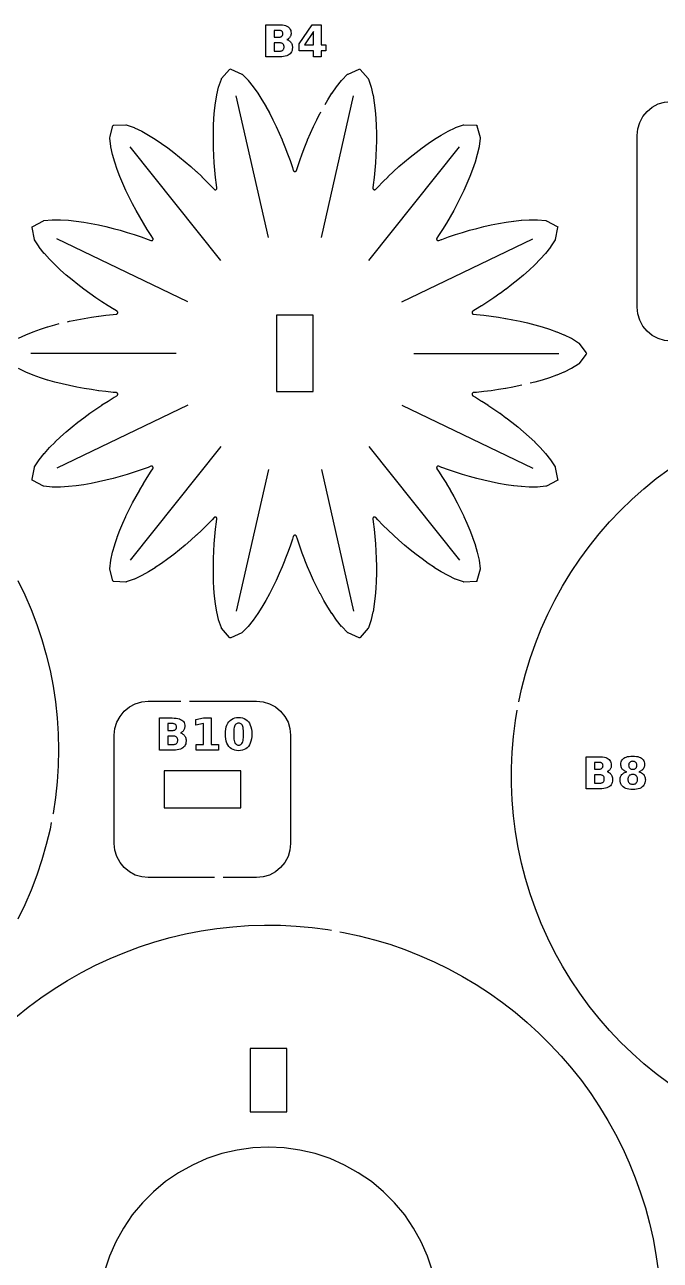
# Model space of a CAD drawing. Header units: millimetres. Extents: x 8 to 295, y 9 to 290.
# Drawn here: x 135.5 to 183.7, y 194.4 to 287.9 of the extents above; entities that cross this region are included whole.
import ezdxf

# ---------------------------------------------------------------- set-up
doc = ezdxf.new("R2010")
doc.units = ezdxf.units.MM
for name, color, linetype in [('CUT', 1, 'CONTINUOUS'), ('ENGRAVE', 5, 'CONTINUOUS'), ('SCORE', 7, 'CONTINUOUS')]:
    doc.layers.add(name, color=color, linetype=linetype)

msp = doc.modelspace()

# ---------------------------------------------------------------- linework, layer by layer
at = {"layer": 'CUT', "color": 1}
for points in [[(138.773, 265.4023), (138.9325, 265.439), (138.9356, 265.4396), (139.4842, 265.5527), (139.4871, 265.5532), (140.0358, 265.6541), (140.0386, 265.6546), (140.5873, 265.7438), (140.5901, 265.7443), (141.1388, 265.8223), (141.1415, 265.8227), (141.6903, 265.8899), (141.6929, 265.8902), (142.2417, 265.9467), (142.2443, 265.947), (142.4684, 265.9658), (142.4822, 265.9676), (142.494, 265.9704), (142.5055, 265.9742), (142.5166, 265.9792), (142.5271, 265.9853), (142.537, 265.9923), (142.5461, 266.0002), (142.5545, 266.0091), (142.5619, 266.0186), (142.5684, 266.0289), (142.5739, 266.0397), (142.5783, 266.051), (142.5815, 266.0627), (142.5836, 266.0746), (142.5846, 266.0867), (142.5844, 266.0988), (142.583, 266.1109), (142.5804, 266.1227), (142.5767, 266.1343), (142.5719, 266.1454), (142.5661, 266.156), (142.5592, 266.166), (142.5514, 266.1753), (142.5427, 266.1838), (142.5333, 266.1914), (142.5216, 266.1991), (142.3279, 266.3133), (142.3257, 266.3146), (141.8558, 266.6037), (141.8535, 266.6051), (141.3882, 266.9037), (141.386, 266.9052), (140.9254, 267.2136), (140.9232, 267.2152), (140.4675, 267.5337), (140.4652, 267.5353), (140.0146, 267.8643), (140.0122, 267.8661), (139.567, 268.206), (139.5645, 268.2079), (139.1249, 268.5594), (139.1223, 268.5615), (138.689, 268.9257), (138.6862, 268.9281), (138.2597, 269.3062), (138.2567, 269.309), (137.8383, 269.7033), (137.8347, 269.7067), (137.4261, 270.1203), (137.4219, 270.1249), (137.0261, 270.5635), (137.0205, 270.5701), (136.6438, 271.0446), (136.6355, 271.0563), (136.2915, 271.5975), (136.283, 271.6123), (136.279, 271.6289), (136.1056, 272.5284), (136.0974, 272.5846), (136.1464, 272.6132), (136.9578, 273.0385), (136.9733, 273.0457), (136.9902, 273.0483), (137.6277, 273.1167), (137.6421, 273.1175), (138.2479, 273.1188), (138.2566, 273.1186), (138.8463, 273.0827), (138.8525, 273.0822), (139.4306, 273.0206), (139.4355, 273.02), (140.0046, 272.9387), (140.0087, 272.938), (140.5703, 272.8404), (140.5739, 272.8397), (141.1288, 272.7279), (141.132, 272.7272), (141.681, 272.6027), (141.684, 272.602), (142.2274, 272.4658), (142.2302, 272.4651), (142.7683, 272.3179), (142.7711, 272.3171), (143.3042, 272.1594), (143.3068, 272.1586), (143.8351, 271.9908), (143.8377, 271.99), (144.3613, 271.8124), (144.3638, 271.8116), (144.8828, 271.6244), (144.8852, 271.6235), (145.0952, 271.5432), (145.1085, 271.5389), (145.1203, 271.5362), (145.1324, 271.5347), (145.1445, 271.5344), (145.1566, 271.5353), (145.1685, 271.5374), (145.1802, 271.5405), (145.1916, 271.5449), (145.2024, 271.5502), (145.2127, 271.5567), (145.2223, 271.5641), (145.2312, 271.5723), (145.2392, 271.5814), (145.2463, 271.5913), (145.2524, 271.6018), (145.2575, 271.6128), (145.2614, 271.6242), (145.2643, 271.636), (145.266, 271.648), (145.2665, 271.6602), (145.2658, 271.6723), (145.264, 271.6843), (145.261, 271.696), (145.2568, 271.7074), (145.2516, 271.7184), (145.2444, 271.7303), (145.1195, 271.9172), (145.118, 271.9194), (144.8201, 272.3837), (144.8186, 272.386), (144.529, 272.8569), (144.5276, 272.8592), (144.2465, 273.337), (144.2451, 273.3393), (143.9728, 273.824), (143.9714, 273.8265), (143.7082, 274.3184), (143.7068, 274.321), (143.4531, 274.8204), (143.4517, 274.8232), (143.2082, 275.3307), (143.2068, 275.3337), (142.9743, 275.8498), (142.9729, 275.8532), (142.7527, 276.3789), (142.7512, 276.3828), (142.5453, 276.9195), (142.5436, 276.9241), (142.3549, 277.4741), (142.353, 277.48), (142.1868, 278.0469), (142.1846, 278.0553), (142.0511, 278.6463), (142.0487, 278.6605), (141.9735, 279.2973), (141.9723, 279.3143), (141.9759, 279.331), (142.21, 280.2167), (142.227, 280.2708), (142.2835, 280.2753), (143.1991, 280.3065), (143.2162, 280.3062), (143.2325, 280.3013), (143.8366, 280.0863), (143.8499, 280.0808), (144.3963, 279.8191), (144.404, 279.8151), (144.9197, 279.5269), (144.9251, 279.5238), (145.4193, 279.2174), (145.4234, 279.2148), (145.9009, 278.8946), (145.9043, 278.8922), (146.3679, 278.5606), (146.3708, 278.5584), (146.8223, 278.2169), (146.8249, 278.2149), (147.2655, 277.8646), (147.2679, 277.8626), (147.6983, 277.5041), (147.7006, 277.5022), (148.1216, 277.1361), (148.1237, 277.1342), (148.5356, 276.7609), (148.5376, 276.759), (148.9408, 276.3786), (148.9427, 276.3768), (149.3374, 275.9896), (149.3393, 275.9877), (149.7257, 275.5939), (149.7275, 275.592), (149.8819, 275.4286), (149.892, 275.4189), (149.9015, 275.4114), (149.9117, 275.4048), (149.9225, 275.3993), (149.9338, 275.3948), (149.9454, 275.3915), (149.9573, 275.3893), (149.9694, 275.3883), (149.9815, 275.3884), (149.9936, 275.3897), (150.0055, 275.3922), (150.017, 275.3958), (150.0282, 275.4005), (150.0389, 275.4063), (150.0489, 275.4131), (150.0583, 275.4209), (150.0668, 275.4295), (150.0745, 275.4388), (150.0812, 275.4489), (150.0869, 275.4596), (150.0916, 275.4708), (150.0951, 275.4824), (150.0975, 275.4943), (150.0988, 275.5064), (150.0988, 275.5185), (150.0975, 275.5324), (150.066, 275.755), (150.0657, 275.7576), (149.9987, 276.3053), (149.9984, 276.3079), (149.9418, 276.8579), (149.9415, 276.8605), (149.8955, 277.4129), (149.8953, 277.4157), (149.8602, 277.9705), (149.8601, 277.9733), (149.8363, 278.5307), (149.8362, 278.5337), (149.8243, 279.0937), (149.8243, 279.0968), (149.8251, 279.6597), (149.8251, 279.663), (149.8396, 280.2289), (149.8398, 280.2326), (149.8695, 280.8017), (149.8698, 280.8059), (149.9172, 281.3788), (149.9177, 281.3837), (149.9863, 281.9611), (149.9872, 281.9673), (150.0834, 282.5501), (150.0851, 282.5586), (150.2212, 283.149), (150.2251, 283.1628), (150.4337, 283.7692), (150.44, 283.785), (150.4505, 283.7985), (151.0457, 284.495), (151.0845, 284.5364), (151.1374, 284.5159), (151.9758, 284.1467), (151.9911, 284.1391), (152.0037, 284.1275), (152.4547, 283.6717), (152.4642, 283.661), (152.843, 283.1881), (152.8482, 283.1812), (153.1878, 282.6978), (153.1913, 282.6926), (153.5036, 282.2022), (153.5062, 282.198), (153.7974, 281.7023), (153.7995, 281.6987), (154.0733, 281.1988), (154.075, 281.1956), (154.3336, 280.692), (154.335, 280.6891), (154.58, 280.1823), (154.5813, 280.1795), (154.8136, 279.6697), (154.8148, 279.667), (155.0352, 279.1545), (155.0363, 279.1519), (155.2454, 278.6368), (155.2464, 278.6342), (155.4446, 278.1166), (155.4456, 278.1141), (155.6332, 277.594), (155.6341, 277.5915), (155.8113, 277.069), (155.8121, 277.0666), (155.8803, 276.8523), (155.8852, 276.8392), (155.8905, 276.8283), (155.8969, 276.818), (155.9042, 276.8083), (155.9124, 276.7994), (155.9215, 276.7913), (155.9313, 276.7842), (155.9417, 276.778), (155.9527, 276.7729), (155.9641, 276.7688), (155.9759, 276.7659), (155.9879, 276.7641), (156, 276.7636), (156.0121, 276.7641), (156.0241, 276.7659), (156.0359, 276.7688), (156.0473, 276.7729), (156.0583, 276.778), (156.0687, 276.7842), (156.0785, 276.7913), (156.0876, 276.7994), (156.0958, 276.8083), (156.1031, 276.818), (156.1095, 276.8283), (156.1148, 276.8392), (156.1197, 276.8523), (156.1879, 277.0666), (156.1887, 277.069), (156.3659, 277.5915), (156.3668, 277.594), (156.5544, 278.1141), (156.5554, 278.1166), (156.7536, 278.6342), (156.7546, 278.6368), (156.9637, 279.1519), (156.9648, 279.1545), (157.1852, 279.667), (157.1864, 279.6697), (157.4187, 280.1795), (157.42, 280.1823), (157.665, 280.6891), (157.6664, 280.692), (157.925, 281.1956), (157.9267, 281.1988), (157.9668, 281.2719)], [(158.2832, 281.8396), (158.4938, 282.198), (158.4964, 282.2022), (158.8087, 282.6926), (158.8122, 282.6978), (159.1518, 283.1812), (159.157, 283.1881), (159.5358, 283.661), (159.5453, 283.6717), (159.9963, 284.1275), (160.0089, 284.1391), (160.0242, 284.1467), (160.8626, 284.5159), (160.9155, 284.5364), (160.9543, 284.495), (161.5495, 283.7985), (161.56, 283.785), (161.5663, 283.7692), (161.7749, 283.1628), (161.7788, 283.149), (161.9149, 282.5586), (161.9166, 282.5501), (162.0128, 281.9673), (162.0137, 281.9611), (162.0823, 281.3837), (162.0828, 281.3788), (162.1302, 280.8059), (162.1305, 280.8017), (162.1602, 280.2326), (162.1604, 280.2289), (162.1749, 279.663), (162.1749, 279.6597), (162.1757, 279.0968), (162.1757, 279.0937), (162.1638, 278.5337), (162.1637, 278.5307), (162.1399, 277.9733), (162.1398, 277.9705), (162.1047, 277.4157), (162.1045, 277.4129), (162.0585, 276.8605), (162.0582, 276.8579), (162.0016, 276.3079), (162.0013, 276.3053), (161.9343, 275.7576), (161.934, 275.755), (161.9025, 275.5324), (161.9012, 275.5185), (161.9012, 275.5064), (161.9025, 275.4943), (161.9049, 275.4824), (161.9084, 275.4708), (161.9131, 275.4596), (161.9188, 275.4489), (161.9255, 275.4388), (161.9332, 275.4295), (161.9417, 275.4209), (161.9511, 275.4131), (161.9611, 275.4063), (161.9718, 275.4005), (161.983, 275.3958), (161.9945, 275.3922), (162.0064, 275.3897), (162.0185, 275.3884), (162.0306, 275.3883), (162.0427, 275.3893), (162.0546, 275.3915), (162.0662, 275.3948), (162.0775, 275.3993), (162.0883, 275.4048), (162.0985, 275.4114), (162.108, 275.4189), (162.1181, 275.4286), (162.2725, 275.592), (162.2743, 275.5939), (162.6607, 275.9877), (162.6626, 275.9896), (163.0573, 276.3768), (163.0592, 276.3786), (163.4624, 276.759), (163.4644, 276.7609), (163.8763, 277.1342), (163.8784, 277.1361), (164.2994, 277.5022), (164.3017, 277.5041), (164.7321, 277.8626), (164.7345, 277.8646), (165.1751, 278.2149), (165.1777, 278.2169), (165.6292, 278.5584), (165.6321, 278.5606), (166.0957, 278.8922), (166.0991, 278.8946), (166.5766, 279.2148), (166.5807, 279.2174), (167.0749, 279.5238), (167.0803, 279.5269), (167.596, 279.8151), (167.6037, 279.8191), (168.1501, 280.0808), (168.1634, 280.0863), (168.7675, 280.3013), (168.7838, 280.3062), (168.8009, 280.3065), (169.7165, 280.2753), (169.773, 280.2708), (169.79, 280.2167), (170.0241, 279.331), (170.0277, 279.3143), (170.0265, 279.2973), (169.9513, 278.6605), (169.9489, 278.6463), (169.8154, 278.0553), (169.8132, 278.0469), (169.647, 277.48), (169.6451, 277.4741), (169.4564, 276.9241), (169.4547, 276.9195), (169.2488, 276.3828), (169.2473, 276.3789), (169.0271, 275.8532), (169.0257, 275.8498), (168.7932, 275.3337), (168.7918, 275.3307), (168.5483, 274.8232), (168.5469, 274.8204), (168.2932, 274.321), (168.2918, 274.3184), (168.0286, 273.8265), (168.0272, 273.824), (167.7549, 273.3393), (167.7535, 273.337), (167.4724, 272.8592), (167.471, 272.8569), (167.1814, 272.386), (167.1799, 272.3837), (166.882, 271.9194), (166.8805, 271.9172), (166.7556, 271.7303), (166.7484, 271.7184), (166.7432, 271.7074), (166.739, 271.696), (166.736, 271.6843), (166.7342, 271.6723), (166.7335, 271.6602), (166.734, 271.648), (166.7357, 271.636), (166.7386, 271.6242), (166.7425, 271.6128), (166.7476, 271.6018), (166.7537, 271.5913), (166.7608, 271.5814), (166.7688, 271.5723), (166.7777, 271.5641), (166.7873, 271.5567), (166.7976, 271.5502), (166.8084, 271.5449), (166.8198, 271.5405), (166.8315, 271.5374), (166.8434, 271.5353), (166.8555, 271.5344), (166.8676, 271.5347), (166.8797, 271.5362), (166.8915, 271.5389), (166.9048, 271.5432), (167.1148, 271.6235), (167.1172, 271.6244), (167.6362, 271.8116), (167.6387, 271.8124), (168.1623, 271.99), (168.1649, 271.9908), (168.6932, 272.1586), (168.6958, 272.1594), (169.2289, 272.3171), (169.2317, 272.3179), (169.7698, 272.4651), (169.7726, 272.4658), (170.316, 272.602), (170.319, 272.6027), (170.868, 272.7272), (170.8712, 272.7279), (171.4261, 272.8397), (171.4297, 272.8404), (171.9913, 272.938), (171.9954, 272.9387), (172.5645, 273.02), (172.5694, 273.0206), (173.1475, 273.0822), (173.1537, 273.0827), (173.7434, 273.1186), (173.7521, 273.1188), (174.3579, 273.1175), (174.3723, 273.1167), (175.0098, 273.0483), (175.0267, 273.0457), (175.0422, 273.0385), (175.8536, 272.6132), (175.9026, 272.5846), (175.8944, 272.5284), (175.721, 271.6289), (175.717, 271.6123), (175.7085, 271.5975), (175.3645, 271.0563), (175.3562, 271.0446), (174.9795, 270.5701), (174.9739, 270.5635), (174.5781, 270.1249), (174.5739, 270.1203), (174.1653, 269.7067), (174.1617, 269.7033), (173.7433, 269.309), (173.7403, 269.3062), (173.3138, 268.9281), (173.311, 268.9257), (172.8777, 268.5615), (172.8751, 268.5594), (172.4355, 268.2079), (172.433, 268.206), (171.9878, 267.8661), (171.9854, 267.8643), (171.5348, 267.5353), (171.5325, 267.5337), (171.0768, 267.2152), (171.0746, 267.2136), (170.614, 266.9052), (170.6118, 266.9037), (170.1465, 266.6051), (170.1442, 266.6037), (169.6743, 266.3146), (169.6721, 266.3133), (169.4784, 266.1991), (169.4667, 266.1914), (169.4573, 266.1838), (169.4486, 266.1753), (169.4408, 266.166), (169.4339, 266.156), (169.4281, 266.1454), (169.4233, 266.1343), (169.4196, 266.1227), (169.417, 266.1109), (169.4156, 266.0988), (169.4154, 266.0867), (169.4164, 266.0746), (169.4185, 266.0627), (169.4217, 266.051), (169.4261, 266.0397), (169.4316, 266.0289), (169.4381, 266.0186), (169.4455, 266.0091), (169.4539, 266.0002), (169.463, 265.9923), (169.4729, 265.9853), (169.4834, 265.9792), (169.4945, 265.9742), (169.506, 265.9704), (169.5178, 265.9676), (169.5316, 265.9658), (169.7557, 265.947), (169.7583, 265.9467), (170.3071, 265.8902), (170.3097, 265.8899), (170.8585, 265.8227), (170.8612, 265.8223), (171.4099, 265.7443), (171.4127, 265.7438), (171.9614, 265.6546), (171.9642, 265.6541), (172.5129, 265.5532), (172.5158, 265.5527), (173.0644, 265.4396), (173.0675, 265.439), (173.6161, 265.313), (173.6193, 265.3122), (174.1677, 265.1721), (174.1713, 265.1712), (174.7196, 265.0155), (174.7236, 265.0143), (175.2716, 264.8407), (175.2763, 264.8391), (175.8239, 264.6437), (175.8297, 264.6415), (176.3766, 264.418), (176.3845, 264.4144), (176.9297, 264.1504), (176.9423, 264.1434), (177.4871, 263.8052), (177.5011, 263.7955), (177.5119, 263.7823), (178.0585, 263.047), (178.0902, 263), (178.0585, 262.953), (177.5119, 262.2177), (177.5011, 262.2045), (177.4871, 262.1948), (176.9423, 261.8566), (176.9297, 261.8496), (176.3845, 261.5856), (176.3766, 261.582), (175.8297, 261.3585), (175.8239, 261.3563), (175.2763, 261.1609), (175.2716, 261.1593), (174.7236, 260.9857), (174.7196, 260.9845), (174.1713, 260.8288), (174.1677, 260.8279), (173.8119, 260.737)], [(194.309, 263.925), (184.4963, 263.925), (183.9976, 263.9741), (183.5145, 264.1207), (183.0692, 264.3587), (182.6789, 264.6789), (182.3587, 265.0692), (182.1207, 265.5145), (181.9741, 265.9976), (181.925, 266.4963), (181.925, 279.5037), (181.9741, 280.0024), (182.1207, 280.4855), (182.3587, 280.9308), (182.6789, 281.3211), (183.0692, 281.6413), (183.5145, 281.8793), (183.9976, 282.0259), (184.4963, 282.075), (186.9633, 282.075)], [(135.0703, 264.1504), (135.6155, 264.4144), (135.6234, 264.418), (136.1703, 264.6415), (136.1761, 264.6437), (136.7237, 264.8391), (136.7284, 264.8407), (137.2764, 265.0143), (137.2804, 265.0155), (137.8287, 265.1712), (137.8323, 265.1721), (138.1409, 265.251)], [(173.1795, 260.5868), (173.0675, 260.561), (173.0644, 260.5604), (172.5158, 260.4473), (172.5129, 260.4468), (171.9642, 260.3459), (171.9614, 260.3454), (171.4127, 260.2562), (171.4099, 260.2557), (170.8612, 260.1777), (170.8585, 260.1773), (170.3097, 260.1101), (170.3071, 260.1098), (169.7583, 260.0533), (169.7557, 260.053), (169.5316, 260.0342), (169.5178, 260.0324), (169.506, 260.0296), (169.4945, 260.0258), (169.4834, 260.0208), (169.4729, 260.0147), (169.463, 260.0077), (169.4539, 259.9998), (169.4455, 259.9909), (169.4381, 259.9814), (169.4316, 259.9711), (169.4261, 259.9603), (169.4217, 259.949), (169.4185, 259.9373), (169.4164, 259.9254), (169.4154, 259.9133), (169.4156, 259.9012), (169.417, 259.8891), (169.4196, 259.8773), (169.4233, 259.8657), (169.4281, 259.8546), (169.4339, 259.844), (169.4408, 259.834), (169.4486, 259.8247), (169.4573, 259.8162), (169.4667, 259.8086), (169.4784, 259.8009), (169.6721, 259.6867), (169.6743, 259.6854), (170.1442, 259.3963), (170.1465, 259.3949), (170.6118, 259.0963), (170.614, 259.0948), (171.0746, 258.7864), (171.0768, 258.7848), (171.5325, 258.4663), (171.5348, 258.4647), (171.9854, 258.1357), (171.9878, 258.1339), (172.433, 257.794), (172.4355, 257.7921), (172.8751, 257.4406), (172.8777, 257.4385), (173.311, 257.0743), (173.3138, 257.0719), (173.7403, 256.6938), (173.7433, 256.691), (174.1617, 256.2967), (174.1653, 256.2933), (174.5739, 255.8797), (174.5781, 255.8751), (174.9739, 255.4365), (174.9795, 255.4299), (175.3562, 254.9554), (175.3645, 254.9437), (175.7085, 254.4025), (175.717, 254.3877), (175.721, 254.3711), (175.8944, 253.4716), (175.9026, 253.4154), (175.8536, 253.3868), (175.0422, 252.9615), (175.0267, 252.9543), (175.0098, 252.9517), (174.3723, 252.8833), (174.3579, 252.8825), (173.7521, 252.8812), (173.7434, 252.8814), (173.1537, 252.9173), (173.1475, 252.9178), (172.5694, 252.9794), (172.5645, 252.98), (171.9954, 253.0613), (171.9913, 253.062), (171.4297, 253.1596), (171.4261, 253.1603), (170.8712, 253.2721), (170.868, 253.2728), (170.319, 253.3973), (170.316, 253.398), (169.7726, 253.5342), (169.7698, 253.5349), (169.2317, 253.6821), (169.2289, 253.6829), (168.6958, 253.8406), (168.6932, 253.8414), (168.1649, 254.0092), (168.1623, 254.01), (167.6387, 254.1876), (167.6362, 254.1884), (167.1172, 254.3756), (167.1148, 254.3765), (166.9048, 254.4568), (166.8915, 254.4611), (166.8797, 254.4638), (166.8676, 254.4653), (166.8555, 254.4656), (166.8434, 254.4647), (166.8315, 254.4626), (166.8198, 254.4595), (166.8084, 254.4551), (166.7976, 254.4498), (166.7873, 254.4433), (166.7777, 254.4359), (166.7688, 254.4277), (166.7608, 254.4186), (166.7537, 254.4087), (166.7476, 254.3982), (166.7425, 254.3872), (166.7386, 254.3758), (166.7357, 254.364), (166.734, 254.352), (166.7335, 254.3398), (166.7342, 254.3277), (166.736, 254.3157), (166.739, 254.304), (166.7432, 254.2926), (166.7484, 254.2816), (166.7556, 254.2697), (166.8805, 254.0828), (166.882, 254.0806), (167.1799, 253.6163), (167.1814, 253.614), (167.471, 253.1431), (167.4724, 253.1408), (167.7535, 252.663), (167.7549, 252.6607), (168.0272, 252.176), (168.0286, 252.1735), (168.2918, 251.6816), (168.2932, 251.679), (168.5469, 251.1796), (168.5483, 251.1768), (168.7918, 250.6693), (168.7932, 250.6663), (169.0257, 250.1502), (169.0271, 250.1468), (169.2473, 249.6211), (169.2488, 249.6172), (169.4547, 249.0805), (169.4564, 249.0759), (169.6451, 248.5259), (169.647, 248.52), (169.8132, 247.9531), (169.8154, 247.9447), (169.9489, 247.3537), (169.9513, 247.3395), (170.0265, 246.7027), (170.0277, 246.6857), (170.0241, 246.669), (169.79, 245.7833), (169.773, 245.7292), (169.7165, 245.7247), (168.8009, 245.6935), (168.7838, 245.6938), (168.7675, 245.6987), (168.1634, 245.9137), (168.1501, 245.9192), (167.6037, 246.1809), (167.596, 246.1849), (167.0803, 246.4731), (167.0749, 246.4762), (166.5807, 246.7826), (166.5766, 246.7852), (166.0991, 247.1054), (166.0957, 247.1078), (165.6321, 247.4394), (165.6292, 247.4416), (165.1777, 247.7831), (165.1751, 247.7851), (164.7345, 248.1354), (164.7321, 248.1374), (164.3017, 248.4959), (164.2994, 248.4978), (163.8784, 248.8639), (163.8763, 248.8658), (163.4644, 249.2391), (163.4624, 249.241), (163.0592, 249.6214), (163.0573, 249.6232), (162.6626, 250.0104), (162.6607, 250.0123), (162.2743, 250.4061), (162.2725, 250.408), (162.1181, 250.5714), (162.108, 250.5811), (162.0985, 250.5886), (162.0883, 250.5952), (162.0775, 250.6007), (162.0662, 250.6052), (162.0546, 250.6085), (162.0427, 250.6107), (162.0306, 250.6117), (162.0185, 250.6116), (162.0064, 250.6103), (161.9945, 250.6078), (161.983, 250.6042), (161.9718, 250.5995), (161.9611, 250.5937), (161.9511, 250.5869), (161.9417, 250.5791), (161.9332, 250.5705), (161.9255, 250.5612), (161.9188, 250.5511), (161.9131, 250.5404), (161.9084, 250.5292), (161.9049, 250.5176), (161.9025, 250.5057), (161.9012, 250.4936), (161.9012, 250.4815), (161.9025, 250.4676), (161.934, 250.245), (161.9343, 250.2424), (162.0013, 249.6947), (162.0016, 249.6921), (162.0582, 249.1421), (162.0585, 249.1395), (162.1045, 248.5871), (162.1047, 248.5843), (162.1398, 248.0295), (162.1399, 248.0267), (162.1637, 247.4693), (162.1638, 247.4663), (162.1757, 246.9063), (162.1757, 246.9032), (162.1749, 246.3403), (162.1749, 246.337), (162.1604, 245.7711), (162.1602, 245.7674), (162.1305, 245.1983), (162.1302, 245.1941), (162.0828, 244.6212), (162.0823, 244.6163), (162.0137, 244.0389), (162.0128, 244.0327), (161.9166, 243.4499), (161.9149, 243.4414), (161.7788, 242.851), (161.7749, 242.8372), (161.5663, 242.2308), (161.56, 242.215), (161.5495, 242.2015), (160.9543, 241.505), (160.9155, 241.4636), (160.8626, 241.4841), (160.0242, 241.8533), (160.0089, 241.8609), (159.9963, 241.8725), (159.5453, 242.3283), (159.5358, 242.339), (159.157, 242.8119), (159.1518, 242.8188), (158.8122, 243.3022), (158.8087, 243.3074), (158.4964, 243.7978), (158.4938, 243.802), (158.2026, 244.2977), (158.2005, 244.3013), (157.9267, 244.8012), (157.925, 244.8044), (157.6664, 245.308), (157.665, 245.3109), (157.42, 245.8177), (157.4187, 245.8205), (157.1864, 246.3303), (157.1852, 246.333), (156.9648, 246.8455), (156.9637, 246.8481), (156.7546, 247.3632), (156.7536, 247.3658), (156.5554, 247.8834), (156.5544, 247.8859), (156.3668, 248.406), (156.3659, 248.4085), (156.1887, 248.931), (156.1879, 248.9334), (156.1197, 249.1477), (156.1148, 249.1608), (156.1095, 249.1717), (156.1031, 249.182), (156.0958, 249.1917), (156.0876, 249.2006), (156.0785, 249.2087), (156.0687, 249.2158), (156.0583, 249.222), (156.0473, 249.2271), (156.0359, 249.2312), (156.0241, 249.2341), (156.0121, 249.2359), (156, 249.2364), (155.9879, 249.2359), (155.9759, 249.2341), (155.9641, 249.2312), (155.9527, 249.2271), (155.9417, 249.222), (155.9313, 249.2158), (155.9215, 249.2087), (155.9124, 249.2006), (155.9042, 249.1917), (155.8969, 249.182), (155.8905, 249.1717), (155.8852, 249.1608), (155.8803, 249.1477), (155.8121, 248.9334), (155.8113, 248.931), (155.6341, 248.4085), (155.6332, 248.406), (155.4456, 247.8859), (155.4446, 247.8834), (155.2464, 247.3658), (155.2454, 247.3632), (155.0363, 246.8481), (155.0352, 246.8455), (154.8148, 246.333), (154.8136, 246.3303), (154.5813, 245.8205), (154.58, 245.8177), (154.335, 245.3109), (154.3336, 245.308), (154.075, 244.8044), (154.0733, 244.8012), (153.7995, 244.3013), (153.7974, 244.2977), (153.5062, 243.802), (153.5036, 243.7978), (153.1913, 243.3074), (153.1878, 243.3022), (152.8482, 242.8188), (152.843, 242.8119), (152.4642, 242.339), (152.4547, 242.3283), (152.0037, 241.8725), (151.9911, 241.8609), (151.9758, 241.8533), (151.1374, 241.4841), (151.0845, 241.4636), (151.0457, 241.505), (150.4505, 242.2015), (150.44, 242.215), (150.4337, 242.2308), (150.2251, 242.8372), (150.2212, 242.851), (150.0851, 243.4414), (150.0834, 243.4499), (149.9872, 244.0327), (149.9863, 244.0389), (149.9177, 244.6163), (149.9172, 244.6212), (149.8698, 245.1941), (149.8695, 245.1983), (149.8398, 245.7674), (149.8396, 245.7711), (149.8251, 246.337), (149.8251, 246.3403), (149.8243, 246.9032), (149.8243, 246.9063), (149.8362, 247.4663), (149.8363, 247.4693), (149.8601, 248.0267), (149.8602, 248.0295), (149.8953, 248.5843), (149.8955, 248.5871), (149.9415, 249.1395), (149.9418, 249.1421), (149.9984, 249.6921), (149.9987, 249.6947), (150.0657, 250.2424), (150.066, 250.245), (150.0975, 250.4676), (150.0988, 250.4815), (150.0988, 250.4936), (150.0975, 250.5057), (150.0951, 250.5176), (150.0916, 250.5292), (150.0869, 250.5404), (150.0812, 250.5511), (150.0745, 250.5612), (150.0668, 250.5705), (150.0583, 250.5791), (150.0489, 250.5869), (150.0389, 250.5937), (150.0282, 250.5995), (150.017, 250.6042), (150.0055, 250.6078), (149.9936, 250.6103), (149.9815, 250.6116), (149.9694, 250.6117), (149.9573, 250.6107), (149.9454, 250.6085), (149.9338, 250.6052), (149.9225, 250.6007), (149.9117, 250.5952), (149.9015, 250.5886), (149.892, 250.5811), (149.8819, 250.5714), (149.7275, 250.408), (149.7257, 250.4061), (149.3393, 250.0123), (149.3374, 250.0104), (148.9427, 249.6232), (148.9408, 249.6214), (148.5376, 249.241), (148.5356, 249.2391), (148.1237, 248.8658), (148.1216, 248.8639), (147.7006, 248.4978), (147.6983, 248.4959), (147.2679, 248.1374), (147.2655, 248.1354), (146.8249, 247.7851), (146.8223, 247.7831), (146.3708, 247.4416), (146.3679, 247.4394), (145.9043, 247.1078), (145.9009, 247.1054), (145.4234, 246.7852), (145.4193, 246.7826), (144.9251, 246.4762), (144.9197, 246.4731), (144.404, 246.1849), (144.3963, 246.1809), (143.8499, 245.9192), (143.8366, 245.9137), (143.2325, 245.6987), (143.2162, 245.6938), (143.1991, 245.6935), (142.2835, 245.7247), (142.227, 245.7292), (142.21, 245.7833), (141.9759, 246.669), (141.9723, 246.6857), (141.9735, 246.7027), (142.0487, 247.3395), (142.0511, 247.3537), (142.1846, 247.9447), (142.1868, 247.9531), (142.353, 248.52), (142.3549, 248.5259), (142.5436, 249.0759), (142.5453, 249.0805), (142.7512, 249.6172), (142.7527, 249.6211), (142.9729, 250.1468), (142.9743, 250.1502), (143.2068, 250.6663), (143.2082, 250.6693), (143.4517, 251.1768), (143.4531, 251.1796), (143.7068, 251.679), (143.7082, 251.6816), (143.9714, 252.1735), (143.9728, 252.176), (144.2451, 252.6607), (144.2465, 252.663), (144.5276, 253.1408), (144.529, 253.1431), (144.8186, 253.614), (144.8201, 253.6163), (145.118, 254.0806), (145.1195, 254.0828), (145.2444, 254.2697), (145.2516, 254.2816), (145.2568, 254.2926), (145.261, 254.304), (145.264, 254.3157), (145.2658, 254.3277), (145.2665, 254.3398), (145.266, 254.352), (145.2643, 254.364), (145.2614, 254.3758), (145.2575, 254.3872), (145.2524, 254.3982), (145.2463, 254.4087), (145.2392, 254.4186), (145.2312, 254.4277), (145.2223, 254.4359), (145.2127, 254.4433), (145.2024, 254.4498), (145.1916, 254.4551), (145.1802, 254.4595), (145.1685, 254.4626), (145.1566, 254.4647), (145.1445, 254.4656), (145.1324, 254.4653), (145.1203, 254.4638), (145.1085, 254.4611), (145.0952, 254.4568), (144.8852, 254.3765), (144.8828, 254.3756), (144.3638, 254.1884), (144.3613, 254.1876), (143.8377, 254.01), (143.8351, 254.0092), (143.3068, 253.8414), (143.3042, 253.8406), (142.7711, 253.6829), (142.7683, 253.6821), (142.2302, 253.5349), (142.2274, 253.5342), (141.684, 253.398), (141.681, 253.3973), (141.132, 253.2728), (141.1288, 253.2721), (140.5739, 253.1603), (140.5703, 253.1596), (140.0087, 253.062), (140.0046, 253.0613), (139.4355, 252.98), (139.4306, 252.9794), (138.8525, 252.9178), (138.8463, 252.9173), (138.2566, 252.8814), (138.2479, 252.8812), (137.6421, 252.8825), (137.6277, 252.8833), (136.9902, 252.9517), (136.9733, 252.9543), (136.9578, 252.9615), (136.1464, 253.3868), (136.0974, 253.4154), (136.1056, 253.4716), (136.279, 254.3711), (136.283, 254.3877), (136.2915, 254.4025), (136.6355, 254.9437), (136.6438, 254.9554), (137.0205, 255.4299), (137.0261, 255.4365), (137.4219, 255.8751), (137.4261, 255.8797), (137.8347, 256.2933), (137.8383, 256.2967), (138.2567, 256.691), (138.2597, 256.6938), (138.6862, 257.0719), (138.689, 257.0743), (139.1223, 257.4385), (139.1249, 257.4406), (139.5645, 257.7921), (139.567, 257.794), (140.0122, 258.1339), (140.0146, 258.1357), (140.4652, 258.4647), (140.4675, 258.4663), (140.9232, 258.7848), (140.9254, 258.7864), (141.386, 259.0948), (141.3882, 259.0963), (141.8535, 259.3949), (141.8558, 259.3963), (142.3257, 259.6854), (142.3279, 259.6867), (142.5216, 259.8009), (142.5333, 259.8086), (142.5427, 259.8162), (142.5514, 259.8247), (142.5592, 259.834), (142.5661, 259.844), (142.5719, 259.8546), (142.5767, 259.8657), (142.5804, 259.8773), (142.583, 259.8891), (142.5844, 259.9012), (142.5846, 259.9133), (142.5836, 259.9254), (142.5815, 259.9373), (142.5783, 259.949), (142.5739, 259.9603), (142.5684, 259.9711), (142.5619, 259.9814), (142.5545, 259.9909), (142.5461, 259.9998), (142.537, 260.0077), (142.5271, 260.0147), (142.5166, 260.0208), (142.5055, 260.0258), (142.494, 260.0296), (142.4822, 260.0324), (142.4684, 260.0342), (142.2443, 260.053), (142.2417, 260.0533), (141.6929, 260.1098), (141.6903, 260.1101), (141.1415, 260.1773), (141.1388, 260.1777), (140.5901, 260.2557), (140.5873, 260.2562), (140.0386, 260.3454), (140.0358, 260.3459), (139.4871, 260.4468), (139.4842, 260.4473), (138.9356, 260.5604), (138.9325, 260.561), (138.3839, 260.687), (138.3807, 260.6878), (137.8323, 260.8279), (137.8287, 260.8288), (137.2804, 260.9845), (137.2764, 260.9857), (136.7284, 261.1593), (136.7237, 261.1609), (136.1761, 261.3563), (136.1703, 261.3585), (135.6234, 261.582), (135.6155, 261.5856), (135.0703, 261.8496)], [(172.9589, 236.6373), (173.1597, 237.5753), (173.4616, 238.7431), (173.8125, 239.8972), (174.2118, 241.0354), (174.6586, 242.1558), (175.1523, 243.2563), (175.692, 244.3351), (176.2767, 245.3901), (176.9053, 246.4196), (177.5767, 247.4216), (178.2898, 248.3944), (179.0433, 249.3364), (179.8358, 250.2457), (180.666, 251.1208), (181.5323, 251.9601), (182.4332, 252.7622), (183.3671, 253.5255), (184.3324, 254.2488)], [(135.0123, 245.8123), (135.5403, 244.7243), (136.0211, 243.6146), (136.4536, 242.4853), (136.8372, 241.3385), (137.1711, 240.1761), (137.4547, 239.0005), (137.6874, 237.8138), (137.8689, 236.6182), (137.9988, 235.4159), (138.0768, 234.209), (138.1028, 233), (138.0768, 231.791), (137.9988, 230.5841), (137.8689, 229.3818), (137.6874, 228.1862), (137.6766, 228.1309)], [(149.909, 223.325), (144.8963, 223.325), (144.3976, 223.3741), (143.9145, 223.5207), (143.4692, 223.7587), (143.0789, 224.0789), (142.7587, 224.4692), (142.5207, 224.9145), (142.3741, 225.3976), (142.325, 225.8963), (142.325, 234.1037), (142.3741, 234.6024), (142.5207, 235.0855), (142.7587, 235.5308), (143.0789, 235.9211), (143.4692, 236.2413), (143.9145, 236.4793), (144.3976, 236.6259), (144.8963, 236.675), (147.3633, 236.675)], [(148.0133, 236.675), (153.1037, 236.675), (153.6024, 236.6259), (154.0855, 236.4793), (154.5308, 236.2413), (154.9211, 235.9211), (155.2413, 235.5308), (155.4793, 235.0855), (155.6259, 234.6024), (155.675, 234.1037), (155.675, 225.8963), (155.6259, 225.3976), (155.4793, 224.9145), (155.2413, 224.4692), (154.9211, 224.0789), (154.5308, 223.7587), (154.0855, 223.5207), (153.6024, 223.3741), (153.1037, 223.325), (150.559, 223.325)], [(184.3324, 207.7512), (183.3671, 208.4745), (182.4332, 209.2378), (181.5323, 210.0399), (180.666, 210.8792), (179.8358, 211.7543), (179.0433, 212.6636), (178.2898, 213.6056), (177.5767, 214.5784), (176.9053, 215.5804), (176.2767, 216.6099), (175.692, 217.6649), (175.1523, 218.7437), (174.6586, 219.8442), (174.2118, 220.9646), (173.8125, 222.1028), (173.4616, 223.2569), (173.1597, 224.4247), (172.9072, 225.6042), (172.7047, 226.7933), (172.5526, 227.9898), (172.4509, 229.1918), (172.4001, 230.3969), (172.4001, 231.6031), (172.4509, 232.8082), (172.5526, 234.0102), (172.7047, 235.2067), (172.8396, 235.9984)], [(137.5515, 227.493), (137.4547, 226.9995), (137.1711, 225.8239), (136.8372, 224.6615), (136.4536, 223.5147), (136.0211, 222.3854), (135.5403, 221.2757), (135.0123, 220.1877)], [(134.8635, 212.7539), (135.8013, 213.5108), (136.7691, 214.229), (137.7651, 214.9074), (138.7878, 215.5448), (139.8355, 216.1403), (140.9065, 216.6929), (141.999, 217.2016), (143.1112, 217.6656), (144.2414, 218.0841), (145.3875, 218.4565), (146.5478, 218.7822), (147.7203, 219.0605), (148.9032, 219.2911), (150.0944, 219.4736), (151.292, 219.6077), (152.4941, 219.6931), (153.6987, 219.7297), (154.9038, 219.7175), (156.1073, 219.6565), (157.3075, 219.5467), (158.5021, 219.3884), (158.7685, 219.3421)], [(159.4089, 219.2306), (159.6894, 219.1818), (160.8674, 218.9273), (162.034, 218.6252), (163.1875, 218.2761), (164.3258, 217.8806), (165.4472, 217.4392), (166.5498, 216.9527), (167.6318, 216.422), (168.6913, 215.8479), (169.7268, 215.2313), (170.7364, 214.5732), (171.7185, 213.8748), (172.6714, 213.1371), (173.5937, 212.3614), (174.4839, 211.549), (175.3403, 210.7012), (176.1617, 209.8193), (176.9467, 208.905), (177.694, 207.9595), (178.4023, 206.9845), (179.0706, 205.9817), (179.6977, 204.9525), (180.2825, 203.8988), (180.8242, 202.8223), (181.3218, 201.7247), (181.7745, 200.6078), (182.1816, 199.4735), (182.5423, 198.3237), (182.8562, 197.1602), (183.1227, 195.9849), (183.3413, 194.7997), (183.5117, 193.6067)], [(166.4315, 193.5371), (166.0521, 194.669), (165.5699, 195.7611), (164.989, 196.8041), (164.3143, 197.789), (163.5516, 198.7075), (162.7075, 199.5516), (161.789, 200.3143), (160.8041, 200.989), (159.7611, 201.5699), (158.669, 202.0521), (157.5371, 202.4315), (156.3749, 202.7048), (155.1926, 202.8698), (154, 202.9249), (152.8074, 202.8698), (151.6251, 202.7048), (150.4629, 202.4315), (149.331, 202.0521), (148.2389, 201.5699), (147.1959, 200.989), (146.211, 200.3143), (145.2925, 199.5516), (144.4484, 198.7075), (143.6857, 197.789), (143.011, 196.8041), (142.4301, 195.7611), (141.9479, 194.669), (141.5685, 193.5371)]]:
    msp.add_lwpolyline(points, dxfattribs=at)
for points in [[(157.395, 260.105), (157.395, 265.895), (154.605, 265.895), (154.605, 260.105), (157.395, 260.105)], [(151.895, 228.605), (151.895, 231.395), (146.105, 231.395), (146.105, 228.605), (151.895, 228.605)], [(152.605, 208.5), (152.605, 206.25), (152.605, 205.605), (155.395, 205.605), (155.395, 206.2857), (155.395, 208.6429), (155.395, 209.75), (155.395, 210.395), (152.605, 210.395), (152.605, 209.7143), (152.605, 208.5)]]:
    msp.add_lwpolyline(points, close=True, dxfattribs=at)
at = {"layer": 'ENGRAVE', "color": 5}
for points in [[(155.5655, 286.6652), (155.615, 286.6264), (155.6595, 286.582), (155.699, 286.5322), (155.7328, 286.4775), (155.7604, 286.4189), (155.782, 286.3564), (155.7973, 286.2898), (155.8066, 286.2193), (155.8096, 286.1448), (155.803, 286.0326), (155.7832, 285.9303), (155.7502, 285.838), (155.704, 285.7556), (155.6446, 285.6832), (155.572, 285.6207), (155.4859, 285.568), (155.3861, 285.5248), (155.2725, 285.4913), (155.1452, 285.4673), (155.0042, 285.453), (154.8493, 285.4482), (153.8093, 285.4482), (153.8093, 287.8782), (154.7501, 287.8782), (154.911, 287.8739), (155.0565, 287.8612), (155.1865, 287.8399), (155.3009, 287.8102), (155.3999, 287.7719), (155.4833, 287.7252), (155.5527, 287.6691), (155.6094, 287.6028), (155.6536, 287.5262), (155.6851, 287.4395), (155.704, 287.3425), (155.7104, 287.2353), (155.708, 287.1776), (155.7011, 287.1229), (155.6896, 287.0711), (155.6735, 287.0222), (155.6527, 286.9763), (155.6273, 286.9334), (155.5976, 286.8936), (155.5637, 286.8575), (155.5256, 286.8249), (155.4834, 286.7959), (155.437, 286.7705), (155.3865, 286.7486), (155.4512, 286.7263), (155.5109, 286.6985), (155.5655, 286.6652)], [(154.8734, 286.9447), (154.9128, 286.9537), (154.9483, 286.9664), (154.9797, 286.9826), (155.0072, 287.0025), (155.0306, 287.026), (155.0497, 287.0528), (155.0646, 287.0831), (155.0752, 287.1168), (155.0816, 287.154), (155.0837, 287.1946), (155.0816, 287.2347), (155.0752, 287.2715), (155.0646, 287.3051), (155.0497, 287.3353), (155.0306, 287.3622), (155.0072, 287.3858), (154.9797, 287.406), (154.9483, 287.4225), (154.9128, 287.4353), (154.8734, 287.4444), (154.83, 287.4499), (154.7826, 287.4517), (154.4359, 287.4517), (154.4359, 286.9374), (154.7826, 286.9374), (154.83, 286.9392), (154.8734, 286.9447)], [(157.997, 286.345), (158.3437, 286.345), (158.3437, 285.8909), (157.997, 285.8909), (157.997, 285.4482), (157.4046, 285.4482), (157.4046, 285.8909), (156.3271, 285.8909), (156.3271, 286.428), (157.3004, 287.8782), (157.997, 287.8782), (157.997, 286.345)], [(157.4046, 286.345), (157.4046, 287.3622), (156.7177, 286.345), (157.4046, 286.345)], [(154.9692, 285.8945), (155.0139, 285.91), (155.0535, 285.93), (155.0878, 285.9544), (155.1169, 285.9832), (155.1407, 286.0166), (155.1592, 286.0545), (155.1724, 286.0969), (155.1804, 286.1438), (155.183, 286.1952), (155.1804, 286.2457), (155.1725, 286.2917), (155.1594, 286.3334), (155.1411, 286.3707), (155.1175, 286.4035), (155.0886, 286.4321), (155.0545, 286.4562), (155.015, 286.4759), (154.9702, 286.4913), (154.9201, 286.5022), (154.8646, 286.5088), (154.8038, 286.511), (154.4359, 286.511), (154.4359, 285.8746), (154.8038, 285.8746), (154.8641, 285.8768), (154.9192, 285.8835), (154.9692, 285.8945)], [(147.5637, 234.1532), (147.6082, 234.1089), (147.6476, 234.059), (147.6814, 234.0044), (147.7091, 233.9458), (147.7306, 233.8832), (147.746, 233.8167), (147.7552, 233.7461), (147.7583, 233.6716), (147.7517, 233.5594), (147.7319, 233.4571), (147.6989, 233.3648), (147.6527, 233.2824), (147.5933, 233.21), (147.5207, 233.1475), (147.4346, 233.0948), (147.3348, 233.0517), (147.2212, 233.0181), (147.0939, 232.9942), (146.9528, 232.9798), (146.798, 232.975), (145.758, 232.975), (145.758, 235.405), (146.6987, 235.405), (146.8597, 235.4008), (147.0052, 235.388), (147.1351, 235.3668), (147.2496, 235.337), (147.3485, 235.2988), (147.432, 235.252), (147.5013, 235.1959), (147.5581, 235.1296), (147.6023, 235.053), (147.6338, 234.9663), (147.6527, 234.8693), (147.659, 234.7621), (147.6567, 234.7044), (147.6498, 234.6497), (147.6383, 234.5979), (147.6221, 234.5491), (147.6014, 234.5032), (147.576, 234.4602), (147.5463, 234.4205), (147.5124, 234.3843), (147.4743, 234.3517), (147.4321, 234.3227), (147.3857, 234.2973), (147.3351, 234.2755), (147.3999, 234.2532), (147.4595, 234.2254), (147.5142, 234.192), (147.5637, 234.1532)], [(146.8615, 234.4805), (146.8969, 234.4932), (146.9284, 234.5095), (146.9559, 234.5294), (146.9793, 234.5528), (146.9984, 234.5796), (147.0133, 234.6099), (147.0239, 234.6437), (147.0303, 234.6808), (147.0324, 234.7214), (147.0303, 234.7615), (147.0239, 234.7984), (147.0133, 234.8319), (146.9984, 234.8621), (146.9793, 234.889), (146.9559, 234.9127), (146.9284, 234.9328), (146.8969, 234.9493), (146.8615, 234.9621), (146.8221, 234.9713), (146.7787, 234.9767), (146.7313, 234.9786), (146.3846, 234.9786), (146.3846, 234.4643), (146.7313, 234.4643), (146.7787, 234.4661), (146.8221, 234.4715), (146.8615, 234.4805)], [(149.07, 234.9786), (148.502, 234.8614), (148.502, 235.2878), (149.0668, 235.405), (149.6625, 235.405), (149.6625, 233.4079), (150.2159, 233.4079), (150.2159, 232.975), (148.5166, 232.975), (148.5166, 233.4079), (149.07, 233.4079), (149.07, 234.9786)], [(152.7096, 233.8157), (152.6734, 233.6527), (152.6228, 233.5051), (152.5577, 233.3727), (152.4781, 233.2558), (152.3852, 233.1556), (152.2802, 233.0736), (152.1632, 233.0098), (152.0339, 232.9642), (151.8926, 232.9369), (151.7392, 232.9278), (151.5852, 232.9369), (151.4435, 232.9642), (151.3139, 233.0098), (151.1966, 233.0736), (151.0915, 233.1556), (150.9986, 233.2558), (150.919, 233.3727), (150.8539, 233.5051), (150.8033, 233.6527), (150.7671, 233.8157), (150.7454, 233.9939), (150.7382, 234.1876), (150.7454, 234.3817), (150.7671, 234.5604), (150.8033, 234.7237), (150.8539, 234.8715), (150.919, 235.004), (150.9986, 235.121), (151.0915, 235.2212), (151.1966, 235.3032), (151.3139, 235.367), (151.4435, 235.4125), (151.5852, 235.4398), (151.7392, 235.449), (151.8926, 235.4398), (152.0339, 235.4125), (152.1632, 235.367), (152.2802, 235.3032), (152.3852, 235.2212), (152.4781, 235.121), (152.5577, 235.004), (152.6228, 234.8715), (152.6734, 234.7237), (152.7096, 234.5604), (152.7313, 234.3817), (152.7385, 234.1876), (152.7313, 233.9939), (152.7096, 233.8157)], [(152.1024, 234.4663), (152.0905, 234.5808), (152.0739, 234.6804), (152.0525, 234.7649), (152.0264, 234.8345), (151.9947, 234.8915), (151.9565, 234.9381), (151.9119, 234.9743), (151.8608, 235.0002), (151.8032, 235.0157), (151.7392, 235.0209), (151.6751, 235.0157), (151.6175, 235.0002), (151.5662, 234.9743), (151.5214, 234.9381), (151.483, 234.8915), (151.4511, 234.8345), (151.4247, 234.7649), (151.4032, 234.6804), (151.3864, 234.5808), (151.3744, 234.4663), (151.3672, 234.3369), (151.3648, 234.1924), (151.3672, 234.0465), (151.3744, 233.9156), (151.3864, 233.7998), (151.4032, 233.6991), (151.4247, 233.6135), (151.4511, 233.543), (151.483, 233.4853), (151.5214, 233.4381), (151.5662, 233.4014), (151.6175, 233.3752), (151.6751, 233.3595), (151.7392, 233.3542), (151.8027, 233.3595), (151.86, 233.3752), (151.9109, 233.4014), (151.9555, 233.4381), (151.9937, 233.4853), (152.0256, 233.543), (152.052, 233.6135), (152.0735, 233.6991), (152.0903, 233.7998), (152.1023, 233.9156), (152.1095, 234.0465), (152.1119, 234.1924), (152.1095, 234.3369), (152.1024, 234.4663)], [(146.9626, 233.4369), (147.0021, 233.4568), (147.0365, 233.4812), (147.0656, 233.51), (147.0894, 233.5434), (147.1079, 233.5813), (147.1211, 233.6237), (147.129, 233.6706), (147.1317, 233.7221), (147.1291, 233.7725), (147.1212, 233.8186), (147.1081, 233.8602), (147.0897, 233.8975), (147.0661, 233.9304), (147.0373, 233.9589), (147.0031, 233.983), (146.9637, 234.0027), (146.9189, 234.0181), (146.8687, 234.0291), (146.8133, 234.0356), (146.7524, 234.0378), (146.3846, 234.0378), (146.3846, 233.4014), (146.7524, 233.4014), (146.8128, 233.4036), (146.8679, 233.4103), (146.9178, 233.4214), (146.9626, 233.4369)], [(179.8156, 231.2625), (179.8651, 231.2237), (179.9096, 231.1793), (179.949, 231.1295), (179.9829, 231.0749), (180.0105, 231.0163), (180.0321, 230.9537), (180.0474, 230.8871), (180.0567, 230.8166), (180.0597, 230.7421), (180.0531, 230.6299), (180.0333, 230.5276), (180.0003, 230.4353), (179.9541, 230.3529), (179.8947, 230.2805), (179.8221, 230.218), (179.736, 230.1653), (179.6362, 230.1222), (179.5226, 230.0886), (179.3953, 230.0647), (179.2542, 230.0503), (179.0994, 230.0455), (178.0594, 230.0455), (178.0594, 232.4755), (179.0002, 232.4755), (179.1611, 232.4712), (179.3066, 232.4585), (179.4366, 232.4372), (179.551, 232.4075), (179.65, 232.3693), (179.7334, 232.3225), (179.8028, 232.2664), (179.8595, 232.2001), (179.9037, 232.1235), (179.9352, 232.0368), (179.9541, 231.9398), (179.9604, 231.8326), (179.9581, 231.7749), (179.9512, 231.7202), (179.9397, 231.6684), (179.9236, 231.6196), (179.9028, 231.5736), (179.8774, 231.5307), (179.8477, 231.491), (179.8138, 231.4548), (179.7757, 231.4222), (179.7335, 231.3932), (179.6871, 231.3678), (179.6365, 231.3459), (179.7013, 231.3237), (179.761, 231.2958), (179.8156, 231.2625)], [(179.1235, 231.542), (179.1629, 231.551), (179.1984, 231.5637), (179.2298, 231.58), (179.2573, 231.5998), (179.2807, 231.6233), (179.2998, 231.6501), (179.3147, 231.6804), (179.3253, 231.7141), (179.3317, 231.7513), (179.3338, 231.7919), (179.3317, 231.832), (179.3253, 231.8689), (179.3147, 231.9024), (179.2998, 231.9326), (179.2807, 231.9595), (179.2573, 231.9831), (179.2298, 232.0033), (179.1984, 232.0198), (179.1629, 232.0326), (179.1235, 232.0417), (179.0801, 232.0472), (179.0327, 232.0491), (178.686, 232.0491), (178.686, 231.5347), (179.0327, 231.5347), (179.0801, 231.5366), (179.1235, 231.542)], [(180.9365, 231.4241), (180.8839, 231.4602), (180.8374, 231.5004), (180.7969, 231.5445), (180.7626, 231.5925), (180.7345, 231.6443), (180.7127, 231.6999), (180.6971, 231.7594), (180.6877, 231.8226), (180.6846, 231.8896), (180.691, 231.988), (180.7101, 232.0784), (180.742, 232.1606), (180.7866, 232.2346), (180.844, 232.3005), (180.9141, 232.3583), (180.9966, 232.4075), (181.091, 232.4478), (181.1973, 232.4792), (181.3156, 232.5015), (181.4458, 232.515), (181.5879, 232.5194), (181.7291, 232.515), (181.8585, 232.5016), (181.9761, 232.4794), (182.082, 232.4482), (182.1761, 232.4081), (182.2585, 232.3591), (182.3286, 232.3015), (182.386, 232.2357), (182.4306, 232.1616), (182.4625, 232.0792), (182.4816, 231.9885), (182.488, 231.8896), (182.4848, 231.8226), (182.4754, 231.7594), (182.4597, 231.6999), (182.4377, 231.6443), (182.4094, 231.5925), (182.3749, 231.5445), (182.3342, 231.5004), (182.2874, 231.4602), (182.2347, 231.4241), (182.1759, 231.3919), (182.1112, 231.3637), (182.0404, 231.3394), (182.1195, 231.3143), (182.1918, 231.2844), (182.2575, 231.2497), (182.3164, 231.2103), (182.3685, 231.1662), (182.4139, 231.1173), (182.4525, 231.0638), (182.484, 231.0058), (182.5085, 230.9433), (182.5261, 230.8764), (182.5366, 230.805), (182.5401, 230.7291), (182.5334, 230.6135), (182.5134, 230.5078), (182.48, 230.4119), (182.4334, 230.3258), (182.3733, 230.2495), (182.3, 230.183), (182.2135, 230.1266), (182.1142, 230.0804), (182.0019, 230.0445), (181.8768, 230.0188), (181.7388, 230.0034), (181.5879, 229.9983), (181.4365, 230.0034), (181.2979, 230.0188), (181.1723, 230.0445), (181.0595, 230.0804), (180.9596, 230.1266), (180.8726, 230.183), (180.7987, 230.2495), (180.7383, 230.3258), (180.6913, 230.4119), (180.6577, 230.5078), (180.6376, 230.6135), (180.6309, 230.7291), (180.6344, 230.805), (180.6449, 230.8764), (180.6624, 230.9433), (180.6869, 231.0058), (180.7185, 231.0638), (180.757, 231.1173), (180.8024, 231.1662), (180.8546, 231.2103), (180.9135, 231.2497), (180.9791, 231.2844), (181.0515, 231.3143), (181.1306, 231.3394), (181.0598, 231.3637), (180.9951, 231.3919), (180.9365, 231.4241)], [(181.286, 231.7369), (181.2972, 231.6979), (181.3129, 231.6626), (181.333, 231.631), (181.3576, 231.6031), (181.3864, 231.5792), (181.419, 231.5597), (181.4555, 231.5445), (181.4958, 231.5337), (181.5399, 231.5271), (181.5879, 231.525), (181.6349, 231.5271), (181.6782, 231.5337), (181.7177, 231.5445), (181.7536, 231.5597), (181.7857, 231.5792), (181.8142, 231.6031), (181.8385, 231.631), (181.8585, 231.6626), (181.874, 231.6979), (181.885, 231.7369), (181.8917, 231.7797), (181.8939, 231.8261), (181.8917, 231.8725), (181.885, 231.9152), (181.874, 231.9541), (181.8585, 231.9892), (181.8385, 232.0206), (181.8142, 232.0483), (181.7857, 232.0719), (181.7536, 232.0912), (181.7177, 232.1062), (181.6782, 232.117), (181.6349, 232.1234), (181.5879, 232.1256), (181.5399, 232.1234), (181.4958, 232.1169), (181.4555, 232.106), (181.419, 232.0908), (181.3864, 232.0713), (181.3576, 232.0474), (181.333, 232.0196), (181.3129, 231.9881), (181.2972, 231.953), (181.286, 231.9143), (181.2793, 231.872), (181.277, 231.8261), (181.2793, 231.7797), (181.286, 231.7369)], [(179.2193, 230.4919), (179.264, 230.5074), (179.3035, 230.5273), (179.3379, 230.5517), (179.367, 230.5805), (179.3908, 230.6139), (179.4093, 230.6518), (179.4225, 230.6942), (179.4305, 230.7411), (179.4331, 230.7926), (179.4305, 230.843), (179.4226, 230.889), (179.4095, 230.9307), (179.3911, 230.968), (179.3675, 231.0009), (179.3387, 231.0294), (179.3046, 231.0535), (179.2651, 231.0732), (179.2203, 231.0886), (179.1702, 231.0995), (179.1147, 231.1061), (179.0539, 231.1083), (178.686, 231.1083), (178.686, 230.4719), (179.0539, 230.4719), (179.1142, 230.4741), (179.1693, 230.4808), (179.2193, 230.4919)], [(181.4325, 231.1087), (181.3897, 231.09), (181.3515, 231.066), (181.3177, 231.0367), (181.2889, 231.0024), (181.2653, 230.9635), (181.2469, 230.9199), (181.2338, 230.8718), (181.226, 230.819), (181.2233, 230.7616), (181.226, 230.7043), (181.2338, 230.6516), (181.2469, 230.6036), (181.2653, 230.5602), (181.2889, 230.5214), (181.3177, 230.4874), (181.3515, 230.4583), (181.3897, 230.4345), (181.4325, 230.416), (181.4798, 230.4027), (181.5316, 230.3948), (181.5879, 230.3922), (181.6437, 230.3948), (181.695, 230.4027), (181.7417, 230.416), (181.784, 230.4345), (181.8217, 230.4583), (181.8548, 230.4874), (181.8832, 230.5214), (181.9064, 230.5602), (181.9244, 230.6036), (181.9373, 230.6516), (181.945, 230.7043), (181.9476, 230.7616), (181.945, 230.8195), (181.9373, 230.8726), (181.9244, 230.9209), (181.9064, 230.9645), (181.8832, 231.0034), (181.8548, 231.0375), (181.8217, 231.0666), (181.784, 231.0904), (181.7417, 231.1089), (181.695, 231.1221), (181.6437, 231.1301), (181.5879, 231.1327), (181.5316, 231.1301), (181.4798, 231.1221), (181.4325, 231.1087)]]:
    msp.add_lwpolyline(points, close=True, dxfattribs=at)
at = {"layer": 'SCORE', "color": 7}
for points in [[(153.9973, 271.7744), (151.5496, 282.4986)], [(158.0027, 271.7744), (160.4504, 282.4986)], [(150.3886, 270.0365), (143.5302, 278.6366)], [(161.6114, 270.0365), (168.4698, 278.6366)], [(147.8913, 266.905), (137.9806, 271.6777)], [(164.1087, 266.905), (174.0194, 271.6777)], [(147, 263), (136, 263)], [(165, 263), (176, 263)], [(147.8913, 259.095), (137.9806, 254.3223)], [(164.1087, 259.095), (174.0194, 254.3223)], [(150.3886, 255.9635), (143.5302, 247.3634)], [(161.6114, 255.9635), (168.4698, 247.3634)], [(153.9973, 254.2256), (151.5496, 243.5014)], [(158.0027, 254.2256), (160.4504, 243.5014)]]:
    msp.add_lwpolyline(points, dxfattribs=at)

doc.saveas('drawing.dxf')
